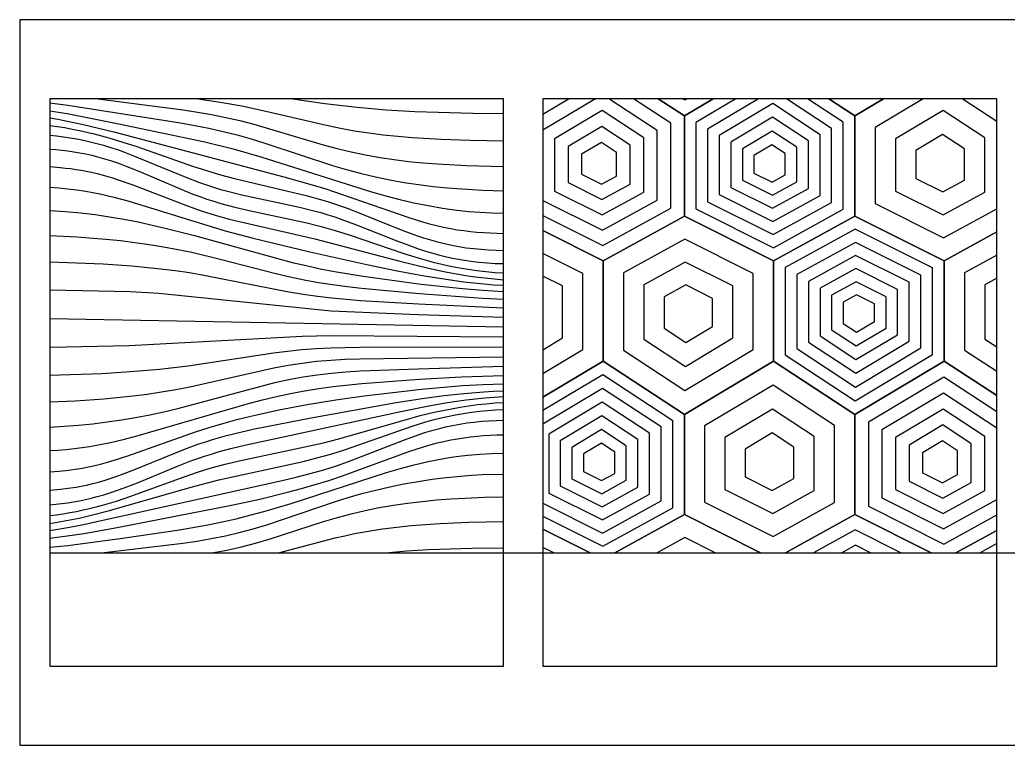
# Model space of a CAD drawing. Header units: millimetres. Extents: x -2212 to -1612, y 647 to 937.
# Drawn here: x -2211.7 to -1816.4, y 647.4 to 937.4 of the extents above; entities that cross this region are included whole.
import ezdxf

# ---------------------------------------------------------------- set-up
doc = ezdxf.new("R2010")
doc.units = ezdxf.units.MM
doc.header["$MEASUREMENT"] = 0
for name, color, linetype, true_color in [('Default', 18, 'Continuous', 0x000000), ('VF$HEX - Copy', 3, 'Continuous', 0x12ff00), ('VF$WAVE - Copy', 4, 'Continuous', 0x00ebff)]:
    doc.layers.add(name, color=color, linetype=linetype, true_color=true_color)

msp = doc.modelspace()

# ---------------------------------------------------------------- linework, layer by layer
at = {"layer": 'Default'}
for points in [[(-2211.74, 647.38), (-1611.74, 647.38), (-1611.74, 937.38), (-2211.74, 937.38)], [(-2199.74, 724.31), (-2018.21, 724.31), (-2018.21, 905.84), (-2199.74, 905.84)], [(-2002.5, 724.31), (-1820.97, 724.31), (-1820.97, 905.84), (-2002.5, 905.84)]]:
    msp.add_lwpolyline(points, close=True, dxfattribs=at)
for points in [[(-2018.21, 905.84), (-2199.74, 905.84)], [(-2199.74, 905.84), (-2199.74, 678.93)], [(-2018.21, 678.93), (-2018.21, 905.84)], [(-1820.97, 905.84), (-2002.5, 905.84)], [(-2002.5, 905.84), (-2002.5, 678.93)], [(-1820.97, 678.93), (-1820.97, 905.84)], [(-2199.74, 724.31), (-1623.74, 724.31)], [(-2199.74, 678.93), (-2018.21, 678.93)], [(-2002.5, 678.93), (-1820.97, 678.93)]]:
    msp.add_lwpolyline(points, dxfattribs=at)
at = {"layer": 'VF$HEX - Copy'}
for points in [[(-2002.5, 853.09), (-1978.4, 841.04), (-1945.9, 858.89), (-1945.9, 898.96), (-1956.38, 905.84)], [(-2002.5, 859.15), (-1978.52, 847.16), (-1951.32, 862.09), (-1951.32, 896.04), (-1966.24, 905.84)], [(-1992.04, 905.84), (-2002.5, 899.58)], [(-2002.5, 865.2), (-1978.64, 853.27), (-1956.74, 865.3), (-1956.74, 893.11), (-1976.11, 905.84)], [(-1981.49, 905.84), (-2002.5, 893.27)], [(-1956.38, 905.84), (-1945.9, 898.96), (-1934.4, 905.84)], [(-1946.51, 905.84), (-1945.77, 905.35), (-1944.95, 905.84)], [(-1934.4, 905.84), (-1945.9, 898.96), (-1945.9, 858.89), (-1910.21, 841.04), (-1877.71, 858.89), (-1877.71, 898.96), (-1888.18, 905.84)], [(-1925.36, 905.84), (-1941.26, 896.33), (-1941.26, 861.76), (-1910.31, 846.28), (-1882.35, 861.63), (-1882.35, 896.45), (-1896.64, 905.84)], [(-1916.31, 905.84), (-1936.62, 893.69), (-1936.62, 864.63), (-1910.41, 851.52), (-1886.99, 864.38), (-1886.99, 893.95), (-1905.09, 905.84)], [(-1888.18, 905.84), (-1877.71, 898.96), (-1866.21, 905.84)], [(-1866.21, 905.84), (-1877.71, 898.96)], [(-1850.38, 905.84), (-1869.58, 894.35)], [(-1820.97, 896.77), (-1834.79, 905.84)], [(-1877.71, 898.96), (-1877.71, 858.89), (-1842.01, 841.04), (-1820.97, 852.59)], [(-1869.58, 894.35), (-1869.58, 863.91), (-1842.19, 850.21), (-1820.97, 861.86)], [(-2002.5, 786.56), (-1978.4, 800.97), (-1978.4, 841.04), (-2002.5, 853.09)], [(-1820.97, 852.59), (-1842.01, 841.04)], [(-2002.5, 796.02), (-1986.53, 805.58), (-1986.53, 836.02), (-2002.5, 844.01)], [(-1820.97, 843.33), (-1833.89, 836.23)], [(-1842.01, 841.04), (-1842.01, 800.97), (-1820.97, 787.15)], [(-2002.5, 805.49), (-1994.65, 810.18), (-1994.65, 831), (-2002.5, 834.92)], [(-1833.89, 836.23), (-1833.89, 805.35), (-1820.97, 796.87)], [(-1820.97, 834.06), (-1825.76, 831.42)], [(-1825.76, 831.42), (-1825.76, 809.74), (-1820.97, 806.59)], [(-1973.65, 724.31), (-1945.9, 739.55), (-1945.9, 779.62), (-1978.4, 800.97), (-2002.5, 786.56)], [(-1905.45, 724.31), (-1877.71, 739.55), (-1877.71, 779.62), (-1910.21, 800.97), (-1945.9, 779.62)], [(-1820.97, 787.15), (-1842.01, 800.97), (-1877.71, 779.62)], [(-2002.5, 738.94), (-1978.5, 726.94), (-1950.55, 742.29), (-1950.55, 777.11), (-1978.52, 795.49), (-2002.5, 781.15)], [(-1820.97, 780.67), (-1842.15, 794.58), (-1872.29, 776.55)], [(-2002.5, 744.13), (-1978.6, 732.18), (-1955.19, 745.04), (-1955.19, 774.61), (-1978.63, 790.01), (-2002.5, 775.74)], [(-1820.97, 774.19), (-1842.28, 788.18), (-1866.87, 773.48)], [(-1945.9, 779.62), (-1945.9, 739.55), (-1915.43, 724.31)], [(-1877.71, 779.62), (-1877.71, 739.55), (-1847.24, 724.31)], [(-1872.29, 776.55), (-1872.29, 742.9), (-1842.13, 727.82), (-1820.97, 739.43)], [(-1866.87, 773.48), (-1866.87, 746.24), (-1842.25, 733.93), (-1820.97, 745.61)], [(-1915.43, 724.31), (-1945.9, 739.55), (-1973.65, 724.31)], [(-1847.24, 724.31), (-1877.71, 739.55), (-1905.45, 724.31)], [(-1983.63, 724.31), (-2002.5, 733.75)], [(-2002.5, 733.75), (-1983.63, 724.31)], [(-1859.35, 724.31), (-1877.59, 733.43), (-1894.2, 724.31)], [(-1837.26, 724.31), (-1820.97, 733.25)], [(-1820.97, 733.25), (-1837.26, 724.31)], [(-1933.6, 724.31), (-1945.73, 730.37), (-1956.77, 724.31)], [(-1820.97, 727.96), (-1827.61, 724.31)], [(-1998.16, 724.31), (-2002.5, 726.48)], [(-1871.46, 724.31), (-1877.47, 727.32), (-1882.95, 724.31)]]:
    msp.add_lwpolyline(points, dxfattribs=at)
for points in [[(-1910.55, 903.87), (-1931.97, 891.06), (-1931.97, 867.5), (-1910.51, 856.76), (-1891.64, 867.13), (-1891.64, 891.44)], [(-1978.81, 901.13), (-1997.85, 889.74), (-1997.85, 868.93), (-1978.76, 859.39), (-1962.15, 868.5), (-1962.15, 890.19)], [(-1910.67, 898.39), (-1927.33, 888.43), (-1927.33, 870.37), (-1910.61, 862.01), (-1896.28, 869.88), (-1896.28, 888.94)], [(-1861.46, 889.74), (-1861.46, 868.93), (-1842.37, 859.39), (-1825.76, 868.5), (-1825.76, 890.19), (-1842.42, 901.13)], [(-1978.94, 894.74), (-1992.43, 886.67), (-1992.43, 872.28), (-1978.87, 865.5), (-1967.57, 871.71), (-1967.57, 887.27)], [(-1910.79, 892.91), (-1922.69, 885.79), (-1922.69, 873.23), (-1910.71, 867.25), (-1900.92, 872.62), (-1900.92, 886.43)], [(-1853.33, 885.14), (-1853.33, 873.95), (-1842.54, 868.56), (-1833.89, 873.31), (-1833.89, 885.81), (-1842.62, 891.54)], [(-1979.08, 888.35), (-1987.01, 883.6), (-1987.01, 875.63), (-1978.99, 871.61), (-1972.99, 874.91), (-1972.99, 884.35)], [(-1910.9, 887.43), (-1918.05, 883.16), (-1918.05, 876.1), (-1910.81, 872.49), (-1905.57, 875.37), (-1905.57, 883.93)], [(-1978.4, 841.04), (-1978.4, 800.97), (-1945.9, 779.62), (-1910.21, 800.97), (-1910.21, 841.04), (-1945.9, 858.89)], [(-1910.21, 841.04), (-1910.21, 800.97), (-1877.71, 779.62), (-1842.01, 800.97), (-1842.01, 841.04), (-1877.71, 858.89)], [(-1905.57, 838.29), (-1905.57, 803.47), (-1877.59, 785.1), (-1846.66, 803.6), (-1846.66, 838.17), (-1877.61, 853.65)], [(-1970.28, 836.23), (-1970.28, 805.35), (-1945.7, 789.21), (-1918.33, 805.58), (-1918.33, 836.02), (-1945.73, 849.71)], [(-1900.92, 835.55), (-1900.92, 805.98), (-1877.48, 790.58), (-1851.3, 806.23), (-1851.3, 835.3), (-1877.51, 848.4)], [(-1896.28, 832.8), (-1896.28, 808.48), (-1877.36, 796.06), (-1855.94, 808.87), (-1855.94, 832.43), (-1877.41, 843.16)], [(-1962.15, 831.42), (-1962.15, 809.74), (-1945.5, 798.8), (-1926.46, 810.18), (-1926.46, 831), (-1945.55, 840.54)], [(-1891.64, 830.05), (-1891.64, 810.99), (-1877.25, 801.54), (-1860.59, 811.5), (-1860.59, 829.56), (-1877.3, 837.92)], [(-1954.03, 826.62), (-1954.03, 814.12), (-1945.3, 808.38), (-1934.58, 814.79), (-1934.58, 825.98), (-1945.37, 831.37)], [(-1886.99, 827.3), (-1886.99, 813.49), (-1877.13, 807.01), (-1865.23, 814.13), (-1865.23, 826.69), (-1877.2, 832.68)], [(-1882.35, 824.56), (-1882.35, 816), (-1877.01, 812.49), (-1869.87, 816.77), (-1869.87, 823.82), (-1877.1, 827.44)], [(-1937.78, 775.01), (-1937.78, 744.57), (-1910.39, 730.87), (-1885.83, 744.36), (-1885.83, 775.24), (-1910.41, 791.38)], [(-2000.17, 771.72), (-2000.17, 748.16), (-1978.71, 737.42), (-1959.83, 747.79), (-1959.83, 772.1), (-1978.75, 784.53)], [(-1995.53, 769.09), (-1995.53, 751.03), (-1978.81, 742.67), (-1964.47, 750.54), (-1964.47, 769.6), (-1978.86, 779.05)], [(-1929.65, 770.4), (-1929.65, 749.59), (-1910.56, 740.05), (-1893.96, 749.16), (-1893.96, 770.85), (-1910.61, 781.79)], [(-1861.46, 770.4), (-1861.46, 749.59), (-1842.37, 740.05), (-1825.76, 749.16), (-1825.76, 770.85), (-1842.42, 781.79)], [(-1856.04, 767.33), (-1856.04, 752.94), (-1842.49, 746.16), (-1831.18, 752.37), (-1831.18, 767.93), (-1842.55, 775.4)], [(-1990.88, 766.45), (-1990.88, 753.89), (-1978.91, 747.91), (-1969.12, 753.28), (-1969.12, 767.09), (-1978.98, 773.57)], [(-1921.53, 765.8), (-1921.53, 754.61), (-1910.74, 749.22), (-1902.08, 753.97), (-1902.08, 766.47), (-1910.81, 772.2)], [(-1986.24, 763.82), (-1986.24, 756.76), (-1979.01, 753.15), (-1973.76, 756.03), (-1973.76, 764.59), (-1979.1, 768.09)], [(-1850.62, 764.26), (-1850.62, 756.29), (-1842.6, 752.27), (-1836.6, 755.57), (-1836.6, 765.01), (-1842.69, 769.01)]]:
    msp.add_lwpolyline(points, close=True, dxfattribs=at)
at = {"layer": 'VF$WAVE - Copy'}
for points in [[(-2180.49, 905.84), (-2146.44, 901.37), (-2140.7, 900.47), (-2134.98, 899.48), (-2129.3, 898.36), (-2123.65, 897.09), (-2118.05, 895.65), (-2090.33, 887.44), (-2084.75, 885.92), (-2079.14, 884.54), (-2073.48, 883.35), (-2067.77, 882.33), (-2062.03, 881.48), (-2056.26, 880.77), (-2050.46, 880.2), (-2044.65, 879.74), (-2033.01, 879.1), (-2018.21, 878.73)], [(-2140.34, 905.84), (-2131.61, 904.49), (-2122.93, 902.92), (-2111.63, 900.48), (-2089.11, 895.26), (-2083.46, 894.09), (-2077.78, 893.05), (-2072.07, 892.16), (-2066.33, 891.42), (-2060.57, 890.82), (-2054.8, 890.33), (-2043.2, 889.64), (-2031.59, 889.25), (-2018.21, 889.05)], [(-2102.55, 905.84), (-2089.66, 903.97), (-2076.73, 902.4), (-2065.23, 901.39), (-2053.69, 900.72), (-2030.57, 900.08), (-2018.21, 899.98)], [(-2199.74, 904.17), (-2192.46, 903.27), (-2147.5, 896.19), (-2141.76, 895.17), (-2136.06, 894.04), (-2130.39, 892.79), (-2124.77, 891.38), (-2119.21, 889.81), (-2113.68, 888.1), (-2086.22, 878.98), (-2080.66, 877.35), (-2075.05, 875.87), (-2069.39, 874.56), (-2063.69, 873.4), (-2057.96, 872.39), (-2052.2, 871.53), (-2046.41, 870.8), (-2040.61, 870.2), (-2034.79, 869.74), (-2026.5, 869.28), (-2018.21, 869.06)], [(-2199.74, 900.97), (-2192.83, 899.89), (-2172.13, 895.82), (-2137.73, 888.65), (-2126.44, 885.85), (-2115.28, 882.65), (-2070.98, 868.6), (-2065.37, 867.03), (-2059.74, 865.57), (-2054.08, 864.25), (-2048.39, 863.08), (-2042.67, 862.08), (-2039.8, 861.66), (-2036.93, 861.28), (-2032.27, 860.79), (-2027.6, 860.43), (-2022.91, 860.2), (-2018.21, 860.07)], [(-2199.74, 898.17), (-2196.51, 897.64), (-2193.29, 897.05), (-2186.86, 895.71), (-2174.05, 892.63), (-2106.09, 874.61), (-2094.84, 871.45), (-2089.25, 869.75), (-2056.14, 858.28), (-2050.59, 856.59), (-2047.8, 855.83), (-2045, 855.12), (-2042.18, 854.48), (-2039.34, 853.92), (-2036.74, 853.47), (-2034.13, 853.09), (-2031.5, 852.77), (-2028.86, 852.51), (-2026.21, 852.31), (-2023.55, 852.16), (-2020.88, 852.06), (-2018.21, 852)], [(-2199.74, 895.18), (-2196.75, 894.76), (-2193.77, 894.27), (-2190.79, 893.72), (-2187.83, 893.12), (-2184.88, 892.47), (-2181.94, 891.76), (-2176.1, 890.19), (-2170.46, 888.5), (-2164.88, 886.67), (-2142.67, 878.9), (-2137.09, 877.08), (-2131.46, 875.39), (-2125.79, 873.87), (-2097.17, 867.12), (-2091.5, 865.57), (-2088.69, 864.73), (-2085.9, 863.84), (-2083.12, 862.89), (-2080.36, 861.89), (-2058.51, 853.19), (-2053.02, 851.18), (-2050.26, 850.25), (-2047.48, 849.39), (-2044.68, 848.6), (-2041.86, 847.89), (-2038.97, 847.26), (-2036.06, 846.72), (-2033.12, 846.27), (-2030.17, 845.91), (-2027.2, 845.62), (-2024.21, 845.41), (-2021.22, 845.27), (-2018.21, 845.2)], [(-2199.74, 891.22), (-2197.01, 890.93), (-2194.28, 890.59), (-2191.57, 890.19), (-2188.88, 889.73), (-2186.19, 889.2), (-2183.53, 888.62), (-2180.88, 887.96), (-2178.24, 887.24), (-2175.44, 886.39), (-2172.66, 885.47), (-2169.9, 884.49), (-2167.15, 883.46), (-2145.35, 874.46), (-2139.85, 872.35), (-2137.08, 871.37), (-2134.29, 870.45), (-2131.48, 869.6), (-2128.65, 868.81), (-2122.94, 867.39), (-2099.88, 862.44), (-2094.16, 861.05), (-2091.32, 860.28), (-2088.49, 859.46), (-2085.69, 858.56), (-2082.91, 857.61), (-2077.38, 855.58), (-2060.94, 849.04), (-2055.43, 846.97), (-2052.66, 846), (-2049.88, 845.08), (-2047.08, 844.23), (-2044.25, 843.45), (-2041.07, 842.67), (-2037.86, 841.99), (-2034.62, 841.41), (-2031.37, 840.93), (-2028.1, 840.54), (-2024.81, 840.24), (-2021.52, 840.02), (-2018.21, 839.9)], [(-2199.74, 885.71), (-2197.31, 885.51), (-2194.89, 885.26), (-2192.48, 884.97), (-2190.08, 884.62), (-2187.69, 884.21), (-2185.32, 883.75), (-2182.97, 883.23), (-2180.63, 882.65), (-2177.83, 881.86), (-2175.06, 880.98), (-2172.31, 880.03), (-2169.57, 879.02), (-2164.13, 876.85), (-2147.91, 869.89), (-2142.46, 867.7), (-2139.7, 866.68), (-2136.93, 865.72), (-2134.14, 864.82), (-2131.33, 864), (-2125.66, 862.5), (-2119.93, 861.17), (-2096.89, 856.25), (-2091.19, 854.81), (-2085.54, 853.19), (-2079.94, 851.42), (-2057.65, 843.87), (-2052.04, 842.13), (-2046.37, 840.55), (-2042.9, 839.7), (-2039.42, 838.92), (-2035.91, 838.24), (-2032.39, 837.64), (-2028.86, 837.13), (-2025.32, 836.71), (-2021.76, 836.39), (-2018.21, 836.16)], [(-2199.74, 878.7), (-2195.52, 878.35), (-2193.42, 878.13), (-2191.33, 877.87), (-2189.25, 877.57), (-2187.18, 877.22), (-2185.12, 876.84), (-2183.07, 876.41), (-2180.26, 875.74), (-2177.47, 874.99), (-2174.7, 874.17), (-2171.94, 873.29), (-2166.46, 871.38), (-2144.67, 862.99), (-2139.16, 861.05), (-2133.59, 859.31), (-2127.96, 857.74), (-2093.69, 849.82), (-2059.68, 840.92), (-2048.26, 838.14), (-2040.8, 836.55), (-2037.05, 835.84), (-2033.29, 835.2), (-2029.53, 834.64), (-2025.76, 834.16), (-2021.98, 833.78), (-2018.21, 833.49)], [(-2199.74, 870.41), (-2196.12, 870.15), (-2192.51, 869.81), (-2188.92, 869.37), (-2185.36, 868.83), (-2182.52, 868.33), (-2179.69, 867.76), (-2176.87, 867.14), (-2174.07, 866.47), (-2168.48, 864.99), (-2129.63, 853.08), (-2118.39, 850.07), (-2095.75, 844.56), (-2072.95, 839.5), (-2061.49, 837.19), (-2049.98, 835.09), (-2042.06, 833.79), (-2034.12, 832.67), (-2026.17, 831.8), (-2022.19, 831.48), (-2018.21, 831.24)], [(-2199.74, 861.13), (-2193.52, 860.74), (-2187.32, 860.17), (-2181.56, 859.48), (-2175.83, 858.63), (-2170.12, 857.65), (-2164.43, 856.55), (-2153.11, 854.01), (-2141.88, 851.14), (-2102.83, 840.41), (-2097.19, 839.09), (-2091.52, 837.89), (-2085.82, 836.79), (-2074.35, 834.87), (-2051.21, 831.76), (-2034.71, 829.93), (-2026.46, 829.23), (-2018.21, 828.78)], [(-2199.74, 851.16), (-2188.85, 850.61), (-2177.27, 849.69), (-2171.49, 849.09), (-2165.72, 848.39), (-2159.98, 847.58), (-2154.25, 846.65), (-2148.55, 845.61), (-2142.89, 844.44), (-2131.64, 841.75), (-2109.26, 835.96), (-2103.63, 834.64), (-2097.98, 833.45), (-2092.3, 832.41), (-2086.58, 831.5), (-2080.83, 830.72), (-2075.06, 830.04), (-2051.87, 827.92), (-2026.62, 826.09), (-2018.21, 825.74)], [(-2199.74, 840.6), (-2178.42, 839.77), (-2166.85, 839), (-2155.32, 837.87), (-2149.58, 837.15), (-2143.86, 836.3), (-2138.16, 835.33), (-2104.13, 828.61), (-2098.43, 827.68), (-2092.71, 826.88), (-2086.96, 826.22), (-2075.43, 825.2), (-2052.25, 823.82), (-2018.21, 822.27)], [(-2199.74, 829.49), (-2167.64, 828.75), (-2156.09, 828.16), (-2087.14, 821.06), (-2052.47, 819.58), (-2018.21, 818.54)], [(-2199.74, 817.98), (-2018.21, 814.64)], [(-2199.74, 806.45), (-2167.92, 807.2), (-2098.84, 810.97), (-2087.31, 811.18), (-2018.21, 810.65)], [(-2199.74, 795.25), (-2178.91, 796.03), (-2167.38, 796.76), (-2155.88, 797.75), (-2144.42, 799.09), (-2110.28, 804.24), (-2104.58, 804.96), (-2098.86, 805.54), (-2093.13, 805.98), (-2087.37, 806.28), (-2075.83, 806.56), (-2018.21, 806.65)], [(-2199.74, 784.6), (-2189.53, 785.07), (-2177.99, 785.88), (-2166.49, 787.04), (-2160.76, 787.76), (-2155.05, 788.6), (-2149.36, 789.55), (-2143.7, 790.62), (-2110.06, 798.22), (-2104.43, 799.29), (-2098.77, 800.17), (-2095.93, 800.54), (-2093.07, 800.85), (-2087.34, 801.35), (-2081.58, 801.68), (-2075.8, 801.9), (-2018.21, 802.69)], [(-2199.74, 774.54), (-2194, 774.87), (-2188.28, 775.33), (-2182.54, 775.91), (-2176.82, 776.63), (-2171.11, 777.47), (-2165.43, 778.43), (-2159.77, 779.51), (-2154.13, 780.7), (-2148.51, 781.99), (-2115.22, 790.96), (-2109.65, 792.34), (-2104.06, 793.57), (-2101.26, 794.12), (-2098.44, 794.63), (-2095.61, 795.08), (-2092.76, 795.48), (-2087.05, 796.14), (-2081.3, 796.65), (-2075.53, 797.03), (-2052.32, 797.87), (-2018.21, 798.86)], [(-2199.74, 765.14), (-2196.47, 765.37), (-2193.21, 765.65), (-2189.97, 766.01), (-2186.74, 766.43), (-2183.91, 766.86), (-2181.09, 767.34), (-2175.48, 768.45), (-2169.9, 769.73), (-2164.35, 771.15), (-2120.18, 783.97), (-2114.62, 785.41), (-2109.04, 786.74), (-2103.43, 787.95), (-2097.79, 789.03), (-2092.11, 789.96), (-2086.41, 790.75), (-2074.93, 792.01), (-2051.82, 793.69), (-2035.01, 794.65), (-2018.21, 795.23)], [(-2199.74, 756.63), (-2196.01, 756.94), (-2192.3, 757.35), (-2188.62, 757.88), (-2186.79, 758.19), (-2184.97, 758.53), (-2182.19, 759.13), (-2179.43, 759.79), (-2176.68, 760.52), (-2173.95, 761.31), (-2168.51, 763.04), (-2141.5, 772.7), (-2136.02, 774.45), (-2130.5, 776.06), (-2124.94, 777.56), (-2119.35, 778.94), (-2108.08, 781.41), (-2096.74, 783.55), (-2085.36, 785.42), (-2073.95, 787.06), (-2051.03, 789.73), (-2034.63, 791.14), (-2026.42, 791.62), (-2018.21, 791.9)], [(-2199.74, 749.32), (-2195.5, 749.71), (-2193.39, 749.97), (-2191.29, 750.26), (-2189.21, 750.59), (-2187.13, 750.97), (-2185.06, 751.4), (-2183.01, 751.87), (-2180.26, 752.58), (-2177.53, 753.37), (-2174.82, 754.23), (-2172.12, 755.16), (-2166.77, 757.16), (-2145.47, 765.84), (-2140.07, 767.81), (-2137.35, 768.72), (-2134.61, 769.58), (-2129.09, 771.16), (-2123.51, 772.57), (-2117.9, 773.85), (-2095.24, 778.22), (-2061.24, 784.38), (-2049.87, 786.13), (-2041.98, 787.17), (-2034.07, 788.03), (-2026.14, 788.67), (-2022.18, 788.88), (-2018.21, 789.03)], [(-2199.74, 743.46), (-2197.33, 743.7), (-2194.94, 743.98), (-2192.55, 744.32), (-2190.18, 744.7), (-2187.82, 745.13), (-2185.47, 745.62), (-2183.13, 746.15), (-2180.81, 746.75), (-2178.06, 747.53), (-2175.34, 748.38), (-2172.63, 749.29), (-2169.94, 750.26), (-2164.59, 752.33), (-2148.61, 758.92), (-2143.25, 761.01), (-2140.55, 761.99), (-2137.84, 762.93), (-2135.11, 763.8), (-2132.36, 764.62), (-2126.82, 766.12), (-2121.23, 767.46), (-2059.33, 780.78), (-2048.05, 783.1), (-2040.63, 784.4), (-2033.18, 785.47), (-2029.44, 785.9), (-2025.7, 786.26), (-2021.95, 786.54), (-2018.21, 786.73)], [(-2199.74, 739.15), (-2197.06, 739.51), (-2194.39, 739.91), (-2191.73, 740.36), (-2189.08, 740.86), (-2186.44, 741.42), (-2183.81, 742.02), (-2181.2, 742.67), (-2178.59, 743.37), (-2175.84, 744.17), (-2173.1, 745.01), (-2167.65, 746.83), (-2146.04, 754.69), (-2140.61, 756.54), (-2135.13, 758.25), (-2129.6, 759.77), (-2124.03, 761.13), (-2101.5, 765.83), (-2090.27, 768.33), (-2084.71, 769.76), (-2057.08, 777.65), (-2051.53, 779.13), (-2045.93, 780.48), (-2042.5, 781.23), (-2039.06, 781.91), (-2035.6, 782.52), (-2032.14, 783.06), (-2028.66, 783.53), (-2025.18, 783.91), (-2021.7, 784.21), (-2018.21, 784.41)], [(-2199.74, 736.05), (-2196.79, 736.51), (-2193.85, 737.03), (-2187.99, 738.21), (-2182.16, 739.56), (-2176.35, 741.03), (-2143.22, 750.57), (-2132.13, 753.48), (-2098.43, 760.82), (-2092.86, 762.22), (-2087.34, 763.76), (-2081.86, 765.48), (-2054.74, 774.95), (-2049.26, 776.63), (-2046.49, 777.4), (-2043.71, 778.11), (-2040.58, 778.83), (-2037.42, 779.47), (-2034.25, 780.02), (-2031.06, 780.49), (-2027.86, 780.88), (-2024.65, 781.19), (-2021.43, 781.41), (-2018.21, 781.55)], [(-2199.74, 733.26), (-2193.3, 734.26), (-2186.88, 735.46), (-2106.78, 753.25), (-2101.19, 754.56), (-2095.62, 755.98), (-2090.1, 757.53), (-2084.63, 759.26), (-2079.22, 761.18), (-2057.8, 769.52), (-2052.41, 771.44), (-2049.7, 772.33), (-2046.97, 773.16), (-2044.23, 773.92), (-2041.46, 774.61), (-2038.61, 775.23), (-2035.74, 775.76), (-2032.85, 776.21), (-2029.95, 776.58), (-2027.03, 776.88), (-2024.1, 777.1), (-2021.16, 777.25), (-2018.21, 777.32)], [(-2199.74, 730.17), (-2192.82, 731.03), (-2185.92, 732.08), (-2172.14, 734.49), (-2126.98, 743.3), (-2115.76, 745.79), (-2104.6, 748.52), (-2099.05, 750), (-2093.54, 751.58), (-2088.05, 753.27), (-2082.61, 755.08), (-2055.69, 764.94), (-2050.27, 766.67), (-2047.54, 767.47), (-2044.8, 768.2), (-2042.05, 768.86), (-2039.27, 769.45), (-2036.68, 769.92), (-2034.08, 770.32), (-2031.46, 770.66), (-2028.83, 770.93), (-2026.19, 771.15), (-2023.54, 771.3), (-2020.88, 771.41), (-2018.21, 771.46)], [(-2199.74, 726.53), (-2192.46, 727.25), (-2170.63, 730.12), (-2147.78, 733.51), (-2136.45, 735.53), (-2130.82, 736.67), (-2125.23, 737.93), (-2119.68, 739.31), (-2114.16, 740.8), (-2103.19, 744.06), (-2065.01, 756.43), (-2059.51, 758.02), (-2053.98, 759.49), (-2048.42, 760.8), (-2045.63, 761.38), (-2042.83, 761.92), (-2040.02, 762.4), (-2037.2, 762.82), (-2034.85, 763.12), (-2032.49, 763.38), (-2027.75, 763.78), (-2022.99, 764.04), (-2018.21, 764.15)], [(-2179.11, 724.31), (-2146.51, 728.12), (-2140.8, 728.98), (-2135.13, 729.96), (-2129.51, 731.09), (-2123.94, 732.39), (-2118.42, 733.89), (-2112.96, 735.53), (-2085.87, 744.67), (-2080.4, 746.38), (-2074.88, 747.96), (-2069.32, 749.4), (-2063.72, 750.7), (-2058.08, 751.86), (-2052.42, 752.87), (-2046.72, 753.73), (-2041.01, 754.44), (-2035.29, 755), (-2031.02, 755.31), (-2026.76, 755.54), (-2018.21, 755.78)], [(-2134.91, 724.31), (-2128.93, 725.42), (-2125.96, 726.04), (-2123.01, 726.72), (-2117.47, 728.16), (-2111.99, 729.76), (-2090.18, 736.76), (-2084.7, 738.41), (-2079.17, 739.91), (-2073.59, 741.24), (-2067.96, 742.38), (-2062.29, 743.36), (-2056.58, 744.18), (-2050.84, 744.87), (-2045.09, 745.42), (-2039.33, 745.85), (-2033.56, 746.18), (-2025.88, 746.48), (-2018.21, 746.62)], [(-2108.2, 724.31), (-2085.53, 730.27), (-2081.73, 731.15), (-2077.9, 731.96), (-2072.26, 733), (-2066.58, 733.88), (-2060.88, 734.61), (-2055.14, 735.2), (-2049.39, 735.67), (-2043.62, 736.04), (-2032.08, 736.53), (-2018.21, 736.77)], [(-2065.46, 724.31), (-2056.85, 725.04), (-2048.22, 725.56), (-2030.92, 726.13), (-2018.21, 726.26)]]:
    msp.add_lwpolyline(points, dxfattribs=at)

doc.saveas('drawing.dxf')
